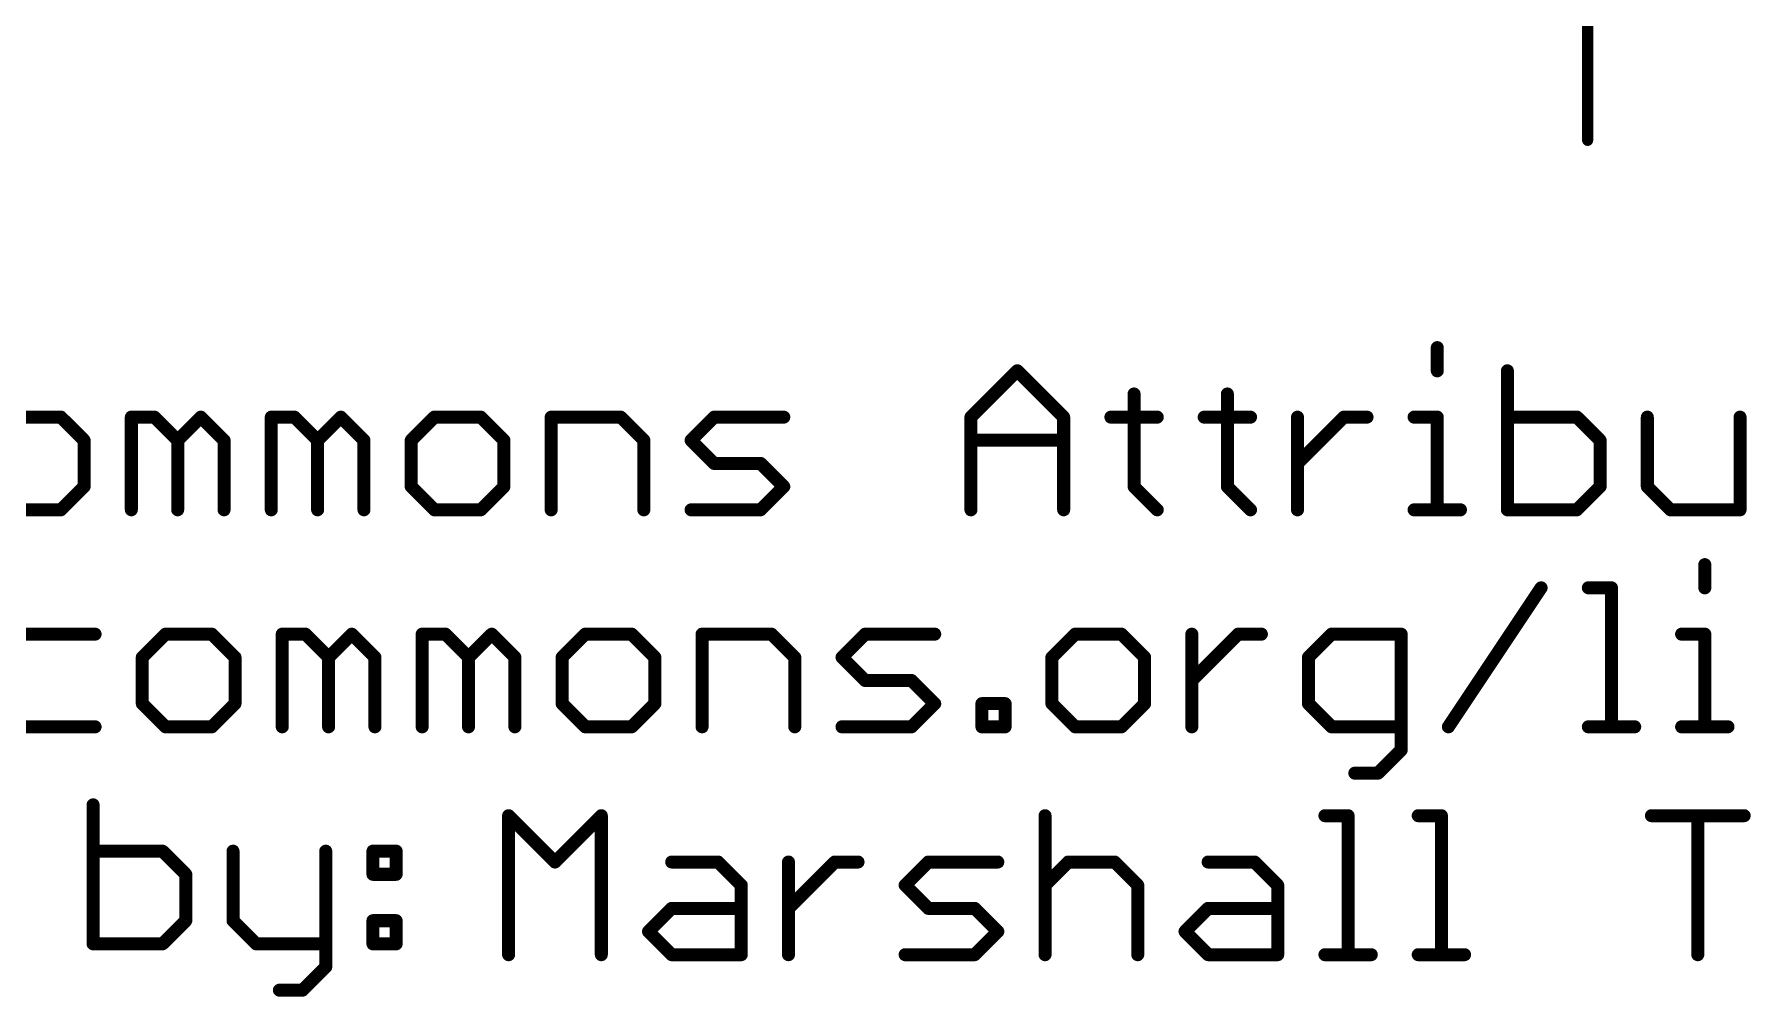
# Model space of a CAD drawing. Extents: x -41 to 66, y -20 to 13.
# Drawn here: x 4.69 to 24.77, y -19.59 to -8.33 of the extents above; entities that cross this region are included whole.
import ezdxf

# ---------------------------------------------------------------- set-up
doc = ezdxf.new("R2010")
doc.units = 0
doc.layers.add('47', color=253, linetype='CONTINUOUS')
doc.layers.add('51', color=53, linetype='CONTINUOUS')

msp = doc.modelspace()

# ---------------------------------------------------------------- linework, layer by layer
at = {"layer": '47', "const_width": 0.13}
msp.add_lwpolyline([(22.86, 6.35), (22.86, -9.57)], dxfattribs=at)
at = {"layer": '47', "const_width": 0.065}
msp.add_lwpolyline([(22.8275, -9.57, 1), (22.8925, -9.57)], format="xyb", dxfattribs=at)
at = {"layer": '51', "const_width": 0.1524}
for points in [[(21.1007, -11.9956), (21.1007, -12.2668)], [(15.6452, -12.8091), (16.1876, -12.2668)], [(16.1876, -12.2668), (16.7299, -12.8091)], [(21.921, -12.2668), (21.921, -13.8938)], [(17.5536, -12.538), (17.5536, -13.6226)], [(18.645, -12.538), (18.645, -13.6226)], [(4.9986, -12.8091), (4.4563, -12.8091)], [(5.2698, -13.0803), (4.9986, -12.8091)], [(5.8223, -13.8938), (5.8223, -12.8091)], [(5.8223, -12.8091), (6.0935, -12.8091)], [(6.0935, -12.8091), (6.3646, -13.0803)], [(6.3646, -13.0803), (6.6358, -12.8091)], [(6.6358, -12.8091), (6.907, -13.0803)], [(7.4595, -13.8938), (7.4595, -12.8091)], [(7.4595, -12.8091), (7.7306, -12.8091)], [(7.7306, -12.8091), (8.0018, -13.0803)], [(8.0018, -13.0803), (8.2729, -12.8091)], [(8.2729, -12.8091), (8.5441, -13.0803)], [(9.3678, -12.8091), (9.0966, -13.0803)], [(9.9101, -12.8091), (9.3678, -12.8091)], [(10.1813, -13.0803), (9.9101, -12.8091)], [(10.7338, -13.8938), (10.7338, -12.8091)], [(10.7338, -12.8091), (11.5473, -12.8091)], [(11.5473, -12.8091), (11.8184, -13.0803)], [(12.3709, -13.0803), (12.6421, -12.8091)], [(12.6421, -12.8091), (13.4556, -12.8091)], [(15.6452, -13.8938), (15.6452, -12.8091)], [(16.7299, -12.8091), (16.7299, -13.8938)], [(17.2824, -12.8091), (17.8247, -12.8091)], [(18.3738, -12.8091), (18.9162, -12.8091)], [(19.4653, -13.8938), (19.4653, -12.8091)], [(19.4653, -13.3515), (20.0076, -12.8091)], [(20.0076, -12.8091), (20.2788, -12.8091)], [(20.8296, -12.8091), (21.1007, -12.8091)], [(21.1007, -12.8091), (21.1007, -13.8938)], [(22.7345, -12.8091), (21.921, -12.8091)], [(23.0057, -13.0803), (22.7345, -12.8091)], [(23.5582, -12.8091), (23.5582, -13.6226)], [(24.6428, -13.8938), (24.6428, -12.8091)], [(5.2698, -13.6226), (5.2698, -13.0803)], [(6.3646, -13.0803), (6.3646, -13.8938)], [(6.907, -13.0803), (6.907, -13.8938)], [(8.0018, -13.0803), (8.0018, -13.8938)], [(8.5441, -13.0803), (8.5441, -13.8938)], [(9.0966, -13.0803), (9.0966, -13.6226)], [(10.1813, -13.6226), (10.1813, -13.0803)], [(11.8184, -13.0803), (11.8184, -13.8938)], [(12.6421, -13.3515), (12.3709, -13.0803)], [(15.6452, -13.0803), (16.7299, -13.0803)], [(23.0057, -13.6226), (23.0057, -13.0803)], [(13.1844, -13.3515), (12.6421, -13.3515)], [(13.4556, -13.6226), (13.1844, -13.3515)], [(4.9986, -13.8938), (5.2698, -13.6226)], [(9.0966, -13.6226), (9.3678, -13.8938)], [(9.9101, -13.8938), (10.1813, -13.6226)], [(13.1844, -13.8938), (13.4556, -13.6226)], [(17.5536, -13.6226), (17.8247, -13.8938)], [(18.645, -13.6226), (18.9162, -13.8938)], [(22.7345, -13.8938), (23.0057, -13.6226)], [(23.5582, -13.6226), (23.8293, -13.8938)], [(4.4563, -13.8938), (4.9986, -13.8938)], [(9.3678, -13.8938), (9.9101, -13.8938)], [(12.3709, -13.8938), (13.1844, -13.8938)], [(20.8296, -13.8938), (21.3719, -13.8938)], [(21.921, -13.8938), (22.7345, -13.8938)], [(23.8293, -13.8938), (24.6428, -13.8938)], [(24.2306, -14.5356), (24.2306, -14.8068)], [(21.2308, -16.4338), (22.3155, -14.8068)], [(22.868, -14.8068), (23.1391, -14.8068)], [(23.1391, -14.8068), (23.1391, -16.4338)], [(5.3982, -15.3491), (4.5847, -15.3491)], [(6.2219, -15.3491), (5.9507, -15.6203)], [(6.7642, -15.3491), (6.2219, -15.3491)], [(7.0354, -15.6203), (6.7642, -15.3491)], [(7.5879, -16.4338), (7.5879, -15.3491)], [(7.5879, -15.3491), (7.859, -15.3491)], [(7.859, -15.3491), (8.1302, -15.6203)], [(8.1302, -15.6203), (8.4014, -15.3491)], [(8.4014, -15.3491), (8.6725, -15.6203)], [(9.225, -16.4338), (9.225, -15.3491)], [(9.225, -15.3491), (9.4962, -15.3491)], [(9.4962, -15.3491), (9.7673, -15.6203)], [(9.7673, -15.6203), (10.0385, -15.3491)], [(10.0385, -15.3491), (10.3097, -15.6203)], [(11.1333, -15.3491), (10.8622, -15.6203)], [(11.6757, -15.3491), (11.1333, -15.3491)], [(11.9468, -15.6203), (11.6757, -15.3491)], [(12.4993, -16.4338), (12.4993, -15.3491)], [(12.4993, -15.3491), (13.3128, -15.3491)], [(13.3128, -15.3491), (13.584, -15.6203)], [(14.1365, -15.6203), (14.4076, -15.3491)], [(14.4076, -15.3491), (15.2211, -15.3491)], [(16.8634, -15.3491), (16.5922, -15.6203)], [(17.4057, -15.3491), (16.8634, -15.3491)], [(17.6769, -15.6203), (17.4057, -15.3491)], [(18.2294, -16.4338), (18.2294, -15.3491)], [(18.2294, -15.8915), (18.7717, -15.3491)], [(18.7717, -15.3491), (19.0429, -15.3491)], [(19.8648, -15.3491), (19.5937, -15.6203)], [(20.6783, -15.3491), (19.8648, -15.3491)], [(20.6783, -16.705), (20.6783, -15.3491)], [(23.9594, -15.3491), (24.2306, -15.3491)], [(24.2306, -15.3491), (24.2306, -16.4338)], [(5.9507, -15.6203), (5.9507, -16.1626)], [(7.0354, -16.1626), (7.0354, -15.6203)], [(8.1302, -15.6203), (8.1302, -16.4338)], [(8.6725, -15.6203), (8.6725, -16.4338)], [(9.7673, -15.6203), (9.7673, -16.4338)], [(10.3097, -15.6203), (10.3097, -16.4338)], [(10.8622, -15.6203), (10.8622, -16.1626)], [(11.9468, -16.1626), (11.9468, -15.6203)], [(13.584, -15.6203), (13.584, -16.4338)], [(14.4076, -15.8915), (14.1365, -15.6203)], [(16.5922, -15.6203), (16.5922, -16.1626)], [(17.6769, -16.1626), (17.6769, -15.6203)], [(19.5937, -15.6203), (19.5937, -16.1626)], [(14.95, -15.8915), (14.4076, -15.8915)], [(15.2211, -16.1626), (14.95, -15.8915)], [(5.9507, -16.1626), (6.2219, -16.4338)], [(6.7642, -16.4338), (7.0354, -16.1626)], [(10.8622, -16.1626), (11.1333, -16.4338)], [(11.6757, -16.4338), (11.9468, -16.1626)], [(14.95, -16.4338), (15.2211, -16.1626)], [(15.7736, -16.4338), (15.7736, -16.1626)], [(15.7736, -16.1626), (16.0448, -16.1626)], [(16.0448, -16.1626), (16.0448, -16.4338)], [(16.5922, -16.1626), (16.8634, -16.4338)], [(17.4057, -16.4338), (17.6769, -16.1626)], [(19.5937, -16.1626), (19.8648, -16.4338)], [(4.5847, -16.4338), (5.3982, -16.4338)], [(6.2219, -16.4338), (6.7642, -16.4338)], [(11.1333, -16.4338), (11.6757, -16.4338)], [(14.1365, -16.4338), (14.95, -16.4338)], [(16.0448, -16.4338), (15.7736, -16.4338)], [(16.8634, -16.4338), (17.4057, -16.4338)], [(19.8648, -16.4338), (20.6783, -16.4338)], [(22.868, -16.4338), (23.4103, -16.4338)], [(23.9594, -16.4338), (24.5017, -16.4338)], [(20.4072, -16.9761), (20.6783, -16.705)], [(20.136, -16.9761), (20.4072, -16.9761)], [(5.3749, -17.3468), (5.3749, -18.9738)], [(10.2362, -19.1008), (10.2362, -17.4738)], [(10.2362, -17.4738), (10.7785, -18.0161)], [(10.7785, -18.0161), (11.3209, -17.4738)], [(11.3209, -17.4738), (11.3209, -19.1008)], [(16.512, -17.4738), (16.512, -19.1008)], [(19.7863, -17.4738), (20.0574, -17.4738)], [(20.0574, -17.4738), (20.0574, -19.1008)], [(20.8777, -17.4738), (21.1489, -17.4738)], [(21.1489, -17.4738), (21.1489, -19.1008)], [(23.6063, -17.4738), (24.691, -17.4738)], [(24.1486, -19.1008), (24.1486, -17.4738)], [(6.1884, -17.8891), (5.3749, -17.8891)], [(6.4595, -18.1603), (6.1884, -17.8891)], [(7.012, -17.8891), (7.012, -18.7026)], [(8.0967, -17.8891), (8.0967, -19.245)], [(8.6492, -17.8891), (8.9204, -17.8891)], [(8.6492, -18.1603), (8.6492, -17.8891)], [(8.9204, -17.8891), (8.9204, -18.1603)], [(12.1445, -18.0161), (12.6868, -18.0161)], [(12.6868, -18.0161), (12.958, -18.2873)], [(13.5105, -19.1008), (13.5105, -18.0161)], [(13.5105, -18.5585), (14.0528, -18.0161)], [(14.0528, -18.0161), (14.324, -18.0161)], [(14.8748, -18.2873), (15.146, -18.0161)], [(15.146, -18.0161), (15.9595, -18.0161)], [(16.512, -18.2873), (16.7831, -18.0161)], [(16.7831, -18.0161), (17.3255, -18.0161)], [(17.3255, -18.0161), (17.5966, -18.2873)], [(18.4203, -18.0161), (18.9626, -18.0161)], [(18.9626, -18.0161), (19.2338, -18.2873)], [(6.4595, -18.7026), (6.4595, -18.1603)], [(8.9204, -18.1603), (8.6492, -18.1603)], [(12.958, -18.2873), (12.958, -19.1008)], [(15.146, -18.5585), (14.8748, -18.2873)], [(17.5966, -18.2873), (17.5966, -19.1008)], [(19.2338, -18.2873), (19.2338, -19.1008)], [(6.1884, -18.9738), (6.4595, -18.7026)], [(7.012, -18.7026), (7.2832, -18.9738)], [(8.6492, -18.7026), (8.9204, -18.7026)], [(8.6492, -18.9738), (8.6492, -18.7026)], [(8.9204, -18.7026), (8.9204, -18.9738)], [(11.8734, -18.8296), (12.1445, -18.5585)], [(12.1445, -18.5585), (12.958, -18.5585)], [(15.6883, -18.5585), (15.146, -18.5585)], [(15.9595, -18.8296), (15.6883, -18.5585)], [(18.1491, -18.8296), (18.4203, -18.5585)], [(18.4203, -18.5585), (19.2338, -18.5585)], [(12.1445, -19.1008), (11.8734, -18.8296)], [(15.6883, -19.1008), (15.9595, -18.8296)], [(18.4203, -19.1008), (18.1491, -18.8296)], [(5.3749, -18.9738), (6.1884, -18.9738)], [(7.2832, -18.9738), (8.0967, -18.9738)], [(8.9204, -18.9738), (8.6492, -18.9738)], [(12.958, -19.1008), (12.1445, -19.1008)], [(14.8748, -19.1008), (15.6883, -19.1008)], [(19.2338, -19.1008), (18.4203, -19.1008)], [(19.7863, -19.1008), (20.3286, -19.1008)], [(20.8777, -19.1008), (21.42, -19.1008)], [(8.0967, -19.245), (7.8255, -19.5161)], [(7.8255, -19.5161), (7.5544, -19.5161)]]:
    msp.add_lwpolyline(points, dxfattribs=at)
at = {"layer": '51', "const_width": 0.0762}
for points in [[(21.1388, -11.9956, 1), (21.0626, -11.9956)], [(16.2145, -12.2399, 1), (16.1606, -12.2938)], [(16.2145, -12.2938, 1), (16.1606, -12.2399)], [(21.0626, -12.2668, 1), (21.1388, -12.2668)], [(21.9591, -12.2668, 1), (21.8829, -12.2668)], [(17.5917, -12.538, 1), (17.5155, -12.538)], [(18.6831, -12.538, 1), (18.6069, -12.538)], [(5.0256, -12.7822, 1), (4.9717, -12.8361)], [(4.9986, -12.8472, 1), (4.9986, -12.771)], [(5.8604, -12.8091, 1), (5.7842, -12.8091)], [(5.8223, -12.771, 1), (5.8223, -12.8472)], [(6.1204, -12.7822, 1), (6.0665, -12.8361)], [(6.0935, -12.8472, 1), (6.0935, -12.771)], [(6.6627, -12.7822, 1), (6.6088, -12.8361)], [(6.6627, -12.8361, 1), (6.6088, -12.7822)], [(7.4976, -12.8091, 1), (7.4214, -12.8091)], [(7.4595, -12.771, 1), (7.4595, -12.8472)], [(7.7576, -12.7822, 1), (7.7037, -12.8361)], [(7.7306, -12.8472, 1), (7.7306, -12.771)], [(8.2999, -12.7822, 1), (8.246, -12.8361)], [(8.2999, -12.8361, 1), (8.246, -12.7822)], [(9.3678, -12.771, 1), (9.3678, -12.8472)], [(9.3947, -12.8361, 1), (9.3408, -12.7822)], [(9.937, -12.7822, 1), (9.8832, -12.8361)], [(9.9101, -12.8472, 1), (9.9101, -12.771)], [(10.7719, -12.8091, 1), (10.6957, -12.8091)], [(10.7338, -12.771, 1), (10.7338, -12.8472)], [(11.5742, -12.7822, 1), (11.5203, -12.8361)], [(11.5473, -12.8472, 1), (11.5473, -12.771)], [(12.6421, -12.771, 1), (12.6421, -12.8472)], [(12.669, -12.8361, 1), (12.6151, -12.7822)], [(13.4556, -12.8472, 1), (13.4556, -12.771)], [(15.6833, -12.8091, 1), (15.6071, -12.8091)], [(15.6183, -12.7822, 1), (15.6722, -12.8361)], [(16.768, -12.8091, 1), (16.6918, -12.8091)], [(16.7029, -12.8361, 1), (16.7568, -12.7822)], [(17.2824, -12.771, 1), (17.2824, -12.8472)], [(17.8247, -12.8472, 1), (17.8247, -12.771)], [(18.3738, -12.771, 1), (18.3738, -12.8472)], [(18.9162, -12.8472, 1), (18.9162, -12.771)], [(19.5034, -12.8091, 1), (19.4272, -12.8091)], [(20.0076, -12.771, 1), (20.0076, -12.8472)], [(20.0345, -12.8361, 1), (19.9806, -12.7822)], [(20.2788, -12.8472, 1), (20.2788, -12.771)], [(20.8296, -12.771, 1), (20.8296, -12.8472)], [(21.1388, -12.8091, 1), (21.0626, -12.8091)], [(21.1007, -12.8472, 1), (21.1007, -12.771)], [(21.921, -12.771, 1), (21.921, -12.8472)], [(22.7614, -12.7822, 1), (22.7075, -12.8361)], [(22.7345, -12.8472, 1), (22.7345, -12.771)], [(23.5963, -12.8091, 1), (23.5201, -12.8091)], [(24.6809, -12.8091, 1), (24.6047, -12.8091)], [(5.3079, -13.0803, 1), (5.2317, -13.0803)], [(5.2429, -13.1072, 1), (5.2967, -13.0534)], [(6.4027, -13.0803, 1), (6.3265, -13.0803)], [(6.3377, -13.0534, 1), (6.3916, -13.1072)], [(6.3377, -13.1072, 1), (6.3916, -13.0534)], [(6.9451, -13.0803, 1), (6.8689, -13.0803)], [(6.88, -13.1072, 1), (6.9339, -13.0534)], [(8.0399, -13.0803, 1), (7.9637, -13.0803)], [(7.9748, -13.0534, 1), (8.0287, -13.1072)], [(7.9748, -13.1072, 1), (8.0287, -13.0534)], [(8.5822, -13.0803, 1), (8.506, -13.0803)], [(8.5172, -13.1072, 1), (8.5711, -13.0534)], [(9.1347, -13.0803, 1), (9.0585, -13.0803)], [(9.0697, -13.0534, 1), (9.1235, -13.1072)], [(10.2194, -13.0803, 1), (10.1432, -13.0803)], [(10.1543, -13.1072, 1), (10.2082, -13.0534)], [(11.8565, -13.0803, 1), (11.7803, -13.0803)], [(11.7915, -13.1072, 1), (11.8454, -13.0534)], [(12.3979, -13.0534, 1), (12.344, -13.1072)], [(12.344, -13.0534, 1), (12.3979, -13.1072)], [(15.6452, -13.0422, 1), (15.6452, -13.1184)], [(16.7299, -13.1184, 1), (16.7299, -13.0422)], [(23.0438, -13.0803, 1), (22.9676, -13.0803)], [(22.9787, -13.1072, 1), (23.0326, -13.0534)], [(12.6421, -13.3134, 1), (12.6421, -13.3896)], [(12.6151, -13.3784, 1), (12.669, -13.3245)], [(13.2114, -13.3245, 1), (13.1575, -13.3784)], [(13.1844, -13.3896, 1), (13.1844, -13.3134)], [(19.4383, -13.3245, 1), (19.4922, -13.3784)], [(5.2317, -13.6226, 1), (5.3079, -13.6226)], [(5.2967, -13.6496, 1), (5.2429, -13.5957)], [(9.1235, -13.5957, 1), (9.0697, -13.6496)], [(9.0585, -13.6226, 1), (9.1347, -13.6226)], [(10.1432, -13.6226, 1), (10.2194, -13.6226)], [(10.2082, -13.6496, 1), (10.1543, -13.5957)], [(13.4825, -13.6496, 1), (13.4286, -13.5957)], [(13.4286, -13.6496, 1), (13.4825, -13.5957)], [(17.5805, -13.5957, 1), (17.5266, -13.6496)], [(17.5155, -13.6226, 1), (17.5917, -13.6226)], [(18.6719, -13.5957, 1), (18.618, -13.6496)], [(18.6069, -13.6226, 1), (18.6831, -13.6226)], [(22.9676, -13.6226, 1), (23.0438, -13.6226)], [(23.0326, -13.6496, 1), (22.9787, -13.5957)], [(23.5851, -13.5957, 1), (23.5312, -13.6496)], [(23.5201, -13.6226, 1), (23.5963, -13.6226)], [(4.9717, -13.8669, 1), (5.0256, -13.9207)], [(4.9986, -13.9319, 1), (4.9986, -13.8557)], [(9.3678, -13.8557, 1), (9.3678, -13.9319)], [(9.3408, -13.9207, 1), (9.3947, -13.8669)], [(9.8832, -13.8669, 1), (9.937, -13.9207)], [(9.9101, -13.9319, 1), (9.9101, -13.8557)], [(12.3709, -13.8557, 1), (12.3709, -13.9319)], [(13.1575, -13.8669, 1), (13.2114, -13.9207)], [(13.1844, -13.9319, 1), (13.1844, -13.8557)], [(17.7978, -13.9207, 1), (17.8517, -13.8669)], [(18.8892, -13.9207, 1), (18.9431, -13.8669)], [(20.8296, -13.8557, 1), (20.8296, -13.9319)], [(21.3719, -13.9319, 1), (21.3719, -13.8557)], [(21.921, -13.8557, 1), (21.921, -13.9319)], [(22.7076, -13.8669, 1), (22.7614, -13.9207)], [(22.7345, -13.9319, 1), (22.7345, -13.8557)], [(23.8293, -13.8557, 1), (23.8293, -13.9319)], [(23.8024, -13.9207, 1), (23.8563, -13.8669)], [(24.6428, -13.9319, 1), (24.6428, -13.8557)], [(5.7842, -13.8938, 1), (5.8604, -13.8938)], [(6.3265, -13.8938, 1), (6.4027, -13.8938)], [(6.8689, -13.8938, 1), (6.9451, -13.8938)], [(7.4214, -13.8938, 1), (7.4976, -13.8938)], [(7.9637, -13.8938, 1), (8.0399, -13.8938)], [(8.506, -13.8938, 1), (8.5822, -13.8938)], [(10.6957, -13.8938, 1), (10.7719, -13.8938)], [(11.7803, -13.8938, 1), (11.8565, -13.8938)], [(15.6071, -13.8938, 1), (15.6833, -13.8938)], [(16.6918, -13.8938, 1), (16.768, -13.8938)], [(19.4272, -13.8938, 1), (19.5034, -13.8938)], [(21.0626, -13.8938, 1), (21.1388, -13.8938)], [(21.8829, -13.8938, 1), (21.9591, -13.8938)], [(24.6047, -13.8938, 1), (24.6809, -13.8938)], [(24.2687, -14.5356, 1), (24.1925, -14.5356)], [(22.3472, -14.8279, 1), (22.2838, -14.7857)], [(22.868, -14.7687, 1), (22.868, -14.8449)], [(23.1772, -14.8068, 1), (23.101, -14.8068)], [(23.1391, -14.8449, 1), (23.1391, -14.7687)], [(24.1925, -14.8068, 1), (24.2687, -14.8068)], [(5.3982, -15.3872, 1), (5.3982, -15.311)], [(6.2219, -15.311, 1), (6.2219, -15.3872)], [(6.2488, -15.3761, 1), (6.1949, -15.3222)], [(6.7911, -15.3222, 1), (6.7373, -15.3761)], [(6.7642, -15.3872, 1), (6.7642, -15.311)], [(7.626, -15.3491, 1), (7.5498, -15.3491)], [(7.5879, -15.311, 1), (7.5879, -15.3872)], [(7.886, -15.3222, 1), (7.8321, -15.3761)], [(7.859, -15.3872, 1), (7.859, -15.311)], [(8.4283, -15.3222, 1), (8.3744, -15.3761)], [(8.4283, -15.3761, 1), (8.3744, -15.3222)], [(9.2631, -15.3491, 1), (9.1869, -15.3491)], [(9.225, -15.311, 1), (9.225, -15.3872)], [(9.5231, -15.3222, 1), (9.4692, -15.3761)], [(9.4962, -15.3872, 1), (9.4962, -15.311)], [(10.0654, -15.3222, 1), (10.0116, -15.3761)], [(10.0654, -15.3761, 1), (10.0116, -15.3222)], [(11.1333, -15.311, 1), (11.1333, -15.3872)], [(11.1603, -15.3761, 1), (11.1064, -15.3222)], [(11.7026, -15.3222, 1), (11.6487, -15.3761)], [(11.6757, -15.3872, 1), (11.6757, -15.311)], [(12.5374, -15.3491, 1), (12.4612, -15.3491)], [(12.4993, -15.311, 1), (12.4993, -15.3872)], [(13.3398, -15.3222, 1), (13.2859, -15.3761)], [(13.3128, -15.3872, 1), (13.3128, -15.311)], [(14.4076, -15.311, 1), (14.4076, -15.3872)], [(14.4346, -15.3761, 1), (14.3807, -15.3222)], [(15.2211, -15.3872, 1), (15.2211, -15.311)], [(16.8634, -15.311, 1), (16.8634, -15.3872)], [(16.8903, -15.3761, 1), (16.8364, -15.3222)], [(17.4327, -15.3222, 1), (17.3788, -15.3761)], [(17.4057, -15.3872, 1), (17.4057, -15.311)], [(18.2675, -15.3491, 1), (18.1913, -15.3491)], [(18.7717, -15.311, 1), (18.7717, -15.3872)], [(18.7986, -15.3761, 1), (18.7448, -15.3222)], [(19.0429, -15.3872, 1), (19.0429, -15.311)], [(19.8648, -15.311, 1), (19.8648, -15.3872)], [(19.8918, -15.3761, 1), (19.8379, -15.3222)], [(20.7164, -15.3491, 1), (20.6402, -15.3491)], [(20.6783, -15.3872, 1), (20.6783, -15.311)], [(23.9594, -15.311, 1), (23.9594, -15.3872)], [(24.2687, -15.3491, 1), (24.1925, -15.3491)], [(24.2306, -15.3872, 1), (24.2306, -15.311)], [(5.9888, -15.6203, 1), (5.9126, -15.6203)], [(5.9238, -15.5934, 1), (5.9776, -15.6472)], [(7.0735, -15.6203, 1), (6.9973, -15.6203)], [(7.0084, -15.6472, 1), (7.0623, -15.5934)], [(8.1683, -15.6203, 1), (8.0921, -15.6203)], [(8.1032, -15.5934, 1), (8.1571, -15.6472)], [(8.1032, -15.6472, 1), (8.1571, -15.5934)], [(8.7106, -15.6203, 1), (8.6344, -15.6203)], [(8.6456, -15.6472, 1), (8.6995, -15.5934)], [(9.8054, -15.6203, 1), (9.7292, -15.6203)], [(9.7404, -15.5934, 1), (9.7943, -15.6472)], [(9.7404, -15.6472, 1), (9.7943, -15.5934)], [(10.3478, -15.6203, 1), (10.2716, -15.6203)], [(10.2827, -15.6472, 1), (10.3366, -15.5934)], [(10.9003, -15.6203, 1), (10.8241, -15.6203)], [(10.8352, -15.5934, 1), (10.8891, -15.6472)], [(11.9849, -15.6203, 1), (11.9087, -15.6203)], [(11.9199, -15.6472, 1), (11.9738, -15.5934)], [(13.6221, -15.6203, 1), (13.5459, -15.6203)], [(13.557, -15.6472, 1), (13.6109, -15.5934)], [(14.1634, -15.5934, 1), (14.1095, -15.6472)], [(14.1095, -15.5934, 1), (14.1634, -15.6472)], [(16.6303, -15.6203, 1), (16.5541, -15.6203)], [(16.5653, -15.5934, 1), (16.6192, -15.6472)], [(17.715, -15.6203, 1), (17.6388, -15.6203)], [(17.6499, -15.6472, 1), (17.7038, -15.5934)], [(19.6318, -15.6203, 1), (19.5556, -15.6203)], [(19.5667, -15.5934, 1), (19.6206, -15.6472)], [(14.4076, -15.8534, 1), (14.4076, -15.9296)], [(14.3807, -15.9184, 1), (14.4346, -15.8645)], [(14.9769, -15.8645, 1), (14.923, -15.9184)], [(14.95, -15.9296, 1), (14.95, -15.8534)], [(18.2024, -15.8645, 1), (18.2563, -15.9184)], [(5.9776, -16.1357, 1), (5.9238, -16.1896)], [(5.9126, -16.1626, 1), (5.9888, -16.1626)], [(6.9973, -16.1626, 1), (7.0735, -16.1626)], [(7.0623, -16.1896, 1), (7.0084, -16.1357)], [(10.8891, -16.1357, 1), (10.8352, -16.1896)], [(10.8241, -16.1626, 1), (10.9003, -16.1626)], [(11.9087, -16.1626, 1), (11.9849, -16.1626)], [(11.9738, -16.1896, 1), (11.9199, -16.1357)], [(15.2481, -16.1896, 1), (15.1942, -16.1357)], [(15.1942, -16.1896, 1), (15.2481, -16.1357)], [(15.8117, -16.1626, 1), (15.7355, -16.1626)], [(15.7736, -16.1245, 1), (15.7736, -16.2007)], [(16.0829, -16.1626, 1), (16.0067, -16.1626)], [(16.0448, -16.2007, 1), (16.0448, -16.1245)], [(16.6192, -16.1357, 1), (16.5653, -16.1896)], [(16.5541, -16.1626, 1), (16.6303, -16.1626)], [(17.6388, -16.1626, 1), (17.715, -16.1626)], [(17.7038, -16.1896, 1), (17.6499, -16.1357)], [(19.6206, -16.1357, 1), (19.5667, -16.1896)], [(19.5556, -16.1626, 1), (19.6318, -16.1626)], [(5.3982, -16.4719, 1), (5.3982, -16.3957)], [(6.2219, -16.3957, 1), (6.2219, -16.4719)], [(6.1949, -16.4607, 1), (6.2488, -16.4069)], [(6.7373, -16.4069, 1), (6.7911, -16.4607)], [(6.7642, -16.4719, 1), (6.7642, -16.3957)], [(7.5498, -16.4338, 1), (7.626, -16.4338)], [(8.0921, -16.4338, 1), (8.1683, -16.4338)], [(8.6344, -16.4338, 1), (8.7106, -16.4338)], [(9.1869, -16.4338, 1), (9.2631, -16.4338)], [(9.7292, -16.4338, 1), (9.8054, -16.4338)], [(10.2716, -16.4338, 1), (10.3478, -16.4338)], [(11.1333, -16.3957, 1), (11.1333, -16.4719)], [(11.1064, -16.4607, 1), (11.1603, -16.4069)], [(11.6487, -16.4069, 1), (11.7026, -16.4607)], [(11.6757, -16.4719, 1), (11.6757, -16.3957)], [(12.4612, -16.4338, 1), (12.5374, -16.4338)], [(13.5459, -16.4338, 1), (13.6221, -16.4338)], [(14.1365, -16.3957, 1), (14.1365, -16.4719)], [(14.923, -16.4069, 1), (14.9769, -16.4607)], [(14.95, -16.4719, 1), (14.95, -16.3957)], [(15.7736, -16.3957, 1), (15.7736, -16.4719)], [(15.7355, -16.4338, 1), (15.8117, -16.4338)], [(16.0067, -16.4338, 1), (16.0829, -16.4338)], [(16.0448, -16.4719, 1), (16.0448, -16.3957)], [(16.8634, -16.3957, 1), (16.8634, -16.4719)], [(16.8364, -16.4607, 1), (16.8903, -16.4069)], [(17.3788, -16.4069, 1), (17.4326, -16.4607)], [(17.4057, -16.4719, 1), (17.4057, -16.3957)], [(18.1913, -16.4338, 1), (18.2675, -16.4338)], [(19.8648, -16.3957, 1), (19.8648, -16.4719)], [(19.8379, -16.4607, 1), (19.8918, -16.4069)], [(20.6783, -16.4719, 1), (20.6783, -16.3957)], [(21.1991, -16.4127, 1), (21.2625, -16.4549)], [(22.868, -16.3957, 1), (22.868, -16.4719)], [(23.101, -16.4338, 1), (23.1772, -16.4338)], [(23.4103, -16.4719, 1), (23.4103, -16.3957)], [(23.9594, -16.3957, 1), (23.9594, -16.4719)], [(24.1925, -16.4338, 1), (24.2687, -16.4338)], [(24.5017, -16.4719, 1), (24.5017, -16.3957)], [(20.7053, -16.7319, 1), (20.6514, -16.678)], [(20.6402, -16.705, 1), (20.7164, -16.705)], [(20.136, -16.938, 1), (20.136, -17.0142)], [(20.3802, -16.9492, 1), (20.4341, -17.0031)], [(20.4072, -17.0142, 1), (20.4072, -16.938)], [(5.413, -17.3468, 1), (5.3368, -17.3468)], [(10.2743, -17.4738, 1), (10.1981, -17.4738)], [(10.2631, -17.4469, 1), (10.2093, -17.5008)], [(11.359, -17.4738, 1), (11.2828, -17.4738)], [(11.3478, -17.5008, 1), (11.2939, -17.4469)], [(16.5501, -17.4738, 1), (16.4739, -17.4738)], [(19.7863, -17.4357, 1), (19.7863, -17.5119)], [(20.0955, -17.4738, 1), (20.0193, -17.4738)], [(20.0574, -17.5119, 1), (20.0574, -17.4357)], [(20.8777, -17.4357, 1), (20.8777, -17.5119)], [(21.187, -17.4738, 1), (21.1108, -17.4738)], [(21.1489, -17.5119, 1), (21.1489, -17.4357)], [(23.6063, -17.4357, 1), (23.6063, -17.5119)], [(24.1867, -17.4738, 1), (24.1105, -17.4738)], [(24.691, -17.5119, 1), (24.691, -17.4357)], [(5.3749, -17.851, 1), (5.3749, -17.9272)], [(6.2153, -17.8622, 1), (6.1614, -17.9161)], [(6.1884, -17.9272, 1), (6.1884, -17.851)], [(7.0501, -17.8891, 1), (6.9739, -17.8891)], [(8.1348, -17.8891, 1), (8.0586, -17.8891)], [(8.6492, -17.851, 1), (8.6492, -17.9272)], [(8.6873, -17.8891, 1), (8.6111, -17.8891)], [(8.9585, -17.8891, 1), (8.8823, -17.8891)], [(8.9204, -17.9272, 1), (8.9204, -17.851)], [(10.7516, -17.9892, 1), (10.8055, -18.0431)], [(10.7516, -18.0431, 1), (10.8055, -17.9892)], [(12.1445, -17.978, 1), (12.1445, -18.0542)], [(12.7138, -17.9892, 1), (12.6599, -18.0431)], [(12.6868, -18.0542, 1), (12.6868, -17.978)], [(13.5486, -18.0161, 1), (13.4724, -18.0161)], [(14.0528, -17.978, 1), (14.0528, -18.0542)], [(14.0798, -18.0431, 1), (14.0259, -17.9892)], [(14.324, -18.0542, 1), (14.324, -17.978)], [(15.146, -17.978, 1), (15.146, -18.0542)], [(15.1729, -18.0431, 1), (15.119, -17.9892)], [(15.9595, -18.0542, 1), (15.9595, -17.978)], [(16.7831, -17.978, 1), (16.7831, -18.0542)], [(16.8101, -18.0431, 1), (16.7562, -17.9892)], [(17.3524, -17.9892, 1), (17.2985, -18.0431)], [(17.3255, -18.0542, 1), (17.3255, -17.978)], [(18.4203, -17.978, 1), (18.4203, -18.0542)], [(18.9896, -17.9892, 1), (18.9357, -18.0431)], [(18.9626, -18.0542, 1), (18.9626, -17.978)], [(6.4976, -18.1603, 1), (6.4214, -18.1603)], [(6.4326, -18.1872, 1), (6.4865, -18.1334)], [(8.6492, -18.1222, 1), (8.6492, -18.1984)], [(8.6111, -18.1603, 1), (8.6873, -18.1603)], [(8.8823, -18.1603, 1), (8.9585, -18.1603)], [(8.9204, -18.1984, 1), (8.9204, -18.1222)], [(12.9961, -18.2873, 1), (12.9199, -18.2873)], [(12.9311, -18.3142, 1), (12.985, -18.2604)], [(14.9018, -18.2604, 1), (14.8479, -18.3142)], [(14.8479, -18.2604, 1), (14.9018, -18.3142)], [(16.485, -18.2604, 1), (16.5389, -18.3142)], [(17.6347, -18.2873, 1), (17.5585, -18.2873)], [(17.5697, -18.3142, 1), (17.6236, -18.2604)], [(19.2719, -18.2873, 1), (19.1957, -18.2873)], [(19.2068, -18.3142, 1), (19.2607, -18.2604)], [(6.4214, -18.7026, 1), (6.4976, -18.7026)], [(6.4865, -18.7296, 1), (6.4326, -18.6757)], [(7.039, -18.6757, 1), (6.9851, -18.7296)], [(6.9739, -18.7026, 1), (7.0501, -18.7026)], [(8.6492, -18.6645, 1), (8.6492, -18.7407)], [(8.6873, -18.7026, 1), (8.6111, -18.7026)], [(8.9585, -18.7026, 1), (8.8823, -18.7026)], [(8.9204, -18.7407, 1), (8.9204, -18.6645)], [(12.1445, -18.5204, 1), (12.1445, -18.5966)], [(12.1715, -18.5854, 1), (12.1176, -18.5315)], [(12.958, -18.5966, 1), (12.958, -18.5204)], [(13.4836, -18.5315, 1), (13.5375, -18.5854)], [(15.146, -18.5204, 1), (15.146, -18.5966)], [(15.119, -18.5854, 1), (15.1729, -18.5315)], [(15.7152, -18.5315, 1), (15.6614, -18.5854)], [(15.6883, -18.5966, 1), (15.6883, -18.5204)], [(18.4203, -18.5204, 1), (18.4203, -18.5966)], [(18.4472, -18.5854, 1), (18.3933, -18.5315)], [(19.2338, -18.5966, 1), (19.2338, -18.5204)], [(11.9003, -18.8027, 1), (11.8464, -18.8566)], [(11.8464, -18.8027, 1), (11.9003, -18.8566)], [(15.9864, -18.8566, 1), (15.9325, -18.8027)], [(15.9325, -18.8566, 1), (15.9864, -18.8027)], [(18.1761, -18.8027, 1), (18.1222, -18.8566)], [(18.1222, -18.8027, 1), (18.1761, -18.8566)], [(5.3749, -18.9357, 1), (5.3749, -19.0119)], [(5.3368, -18.9738, 1), (5.413, -18.9738)], [(6.1614, -18.9469, 1), (6.2153, -19.0007)], [(6.1884, -19.0119, 1), (6.1884, -18.9357)], [(7.2832, -18.9357, 1), (7.2832, -19.0119)], [(7.2563, -19.0007, 1), (7.3101, -18.9469)], [(8.0967, -19.0119, 1), (8.0967, -18.9357)], [(8.6492, -18.9357, 1), (8.6492, -19.0119)], [(8.6111, -18.9738, 1), (8.6873, -18.9738)], [(8.8823, -18.9738, 1), (8.9585, -18.9738)], [(8.9204, -19.0119, 1), (8.9204, -18.9357)], [(10.1981, -19.1008, 1), (10.2743, -19.1008)], [(11.2828, -19.1008, 1), (11.359, -19.1008)], [(12.1445, -19.0627, 1), (12.1445, -19.1389)], [(12.1176, -19.1277, 1), (12.1715, -19.0739)], [(12.9199, -19.1008, 1), (12.9961, -19.1008)], [(12.958, -19.1389, 1), (12.958, -19.0627)], [(13.4724, -19.1008, 1), (13.5486, -19.1008)], [(14.8748, -19.0627, 1), (14.8748, -19.1389)], [(15.6614, -19.0739, 1), (15.7152, -19.1277)], [(15.6883, -19.1389, 1), (15.6883, -19.0627)], [(16.4739, -19.1008, 1), (16.5501, -19.1008)], [(17.5585, -19.1008, 1), (17.6347, -19.1008)], [(18.4203, -19.0627, 1), (18.4203, -19.1389)], [(18.3933, -19.1277, 1), (18.4472, -19.0739)], [(19.1957, -19.1008, 1), (19.2719, -19.1008)], [(19.2338, -19.1389, 1), (19.2338, -19.0627)], [(19.7863, -19.0627, 1), (19.7863, -19.1389)], [(20.0193, -19.1008, 1), (20.0955, -19.1008)], [(20.3286, -19.1389, 1), (20.3286, -19.0627)], [(20.8777, -19.0627, 1), (20.8777, -19.1389)], [(21.1108, -19.1008, 1), (21.187, -19.1008)], [(21.42, -19.1389, 1), (21.42, -19.0627)], [(24.1105, -19.1008, 1), (24.1867, -19.1008)], [(8.0586, -19.245, 1), (8.1348, -19.245)], [(8.1236, -19.2719, 1), (8.0698, -19.218)], [(7.5544, -19.478, 1), (7.5544, -19.5542)], [(7.7986, -19.4892, 1), (7.8525, -19.5431)], [(7.8255, -19.5542, 1), (7.8255, -19.478)]]:
    msp.add_lwpolyline(points, format="xyb", dxfattribs=at)

doc.saveas('drawing.dxf')
